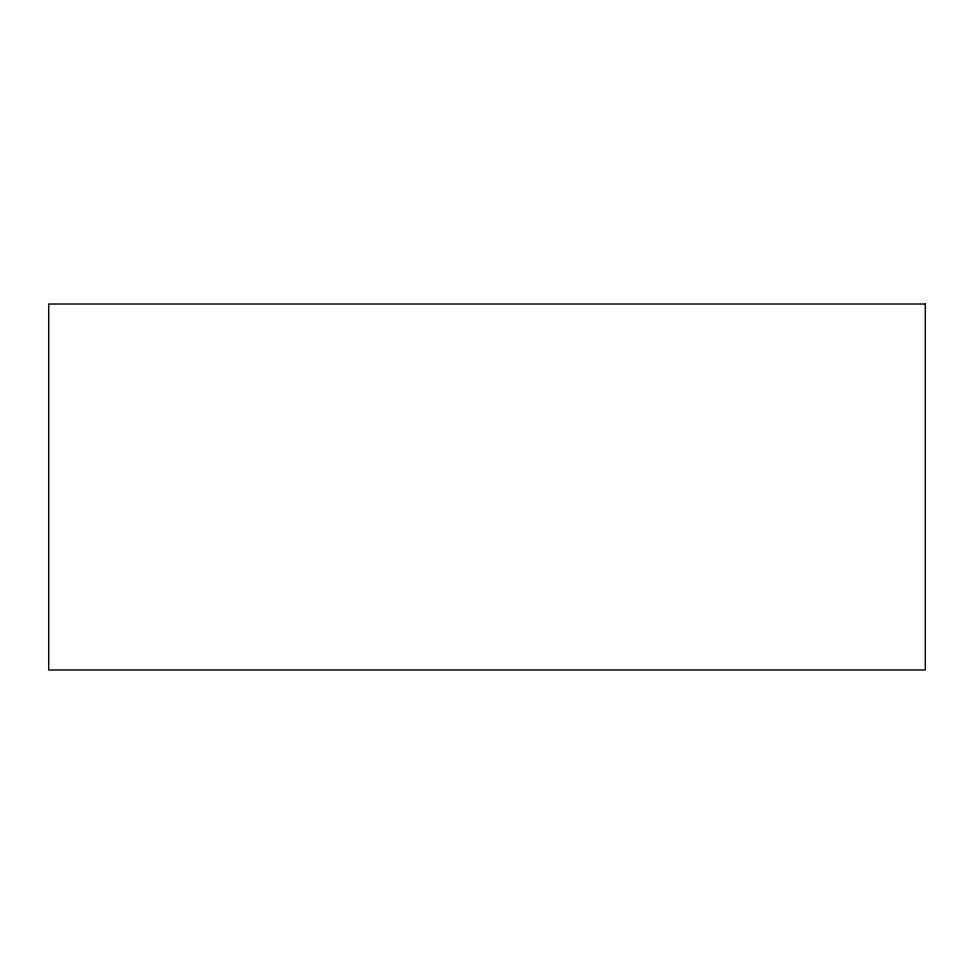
<?xml version="1.0" encoding="UTF-8"?>
<svg xmlns="http://www.w3.org/2000/svg" width="974" height="974" viewBox="0 0 974 974"><rect width="100%" height="100%" fill="white"/><g stroke="black" fill="none" stroke-linecap="round" stroke-linejoin="round"><path stroke-width="1.46" d="M925.3 304.022L48.7 304.022L48.7 669.978L925.3 669.978L925.3 304.022"/></g></svg>
